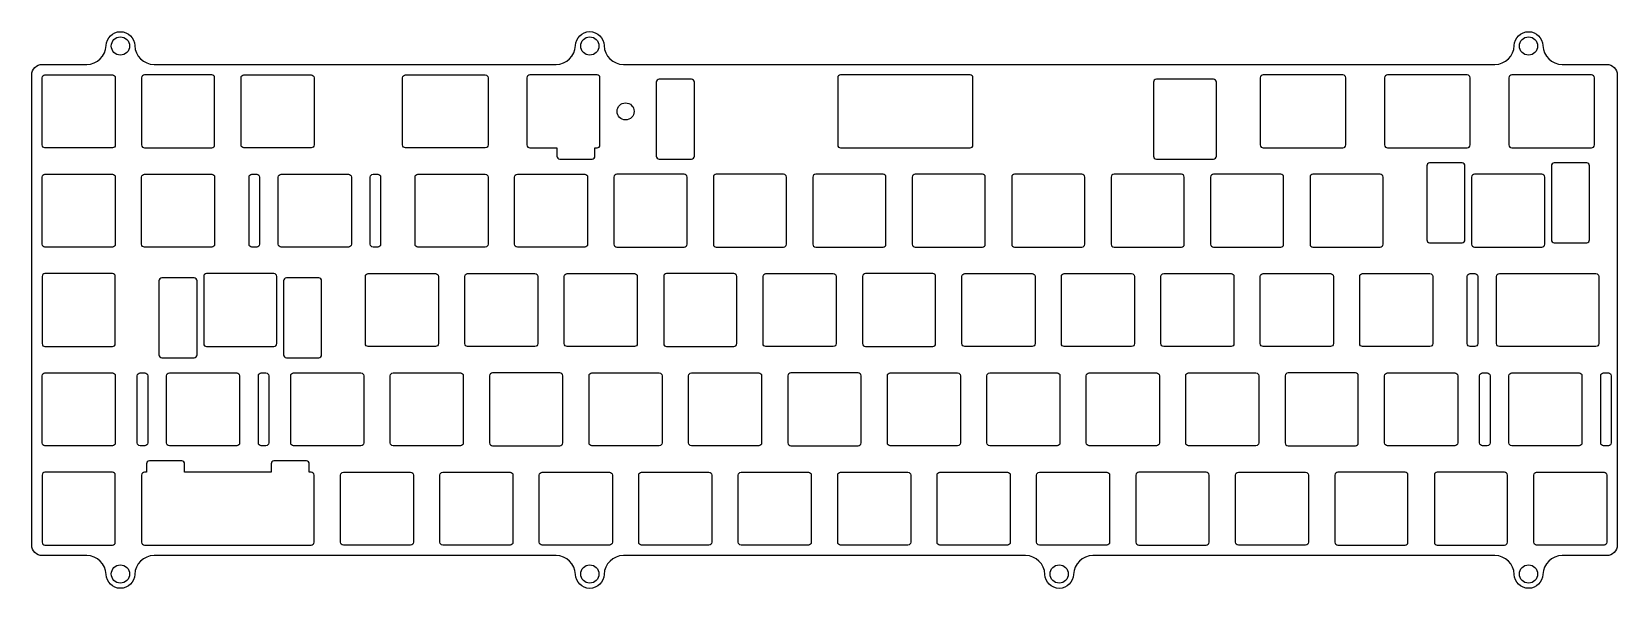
# Model space of a CAD drawing. Header units: millimetres. Extents: x -304 to -1, y -6 to 101.
import ezdxf

# ---------------------------------------------------------------- set-up
doc = ezdxf.new("R2010")
doc.units = ezdxf.units.MM
doc.layers.get('0').update_dxf_attribs({"linetype": 'CONTINUOUS'})

msp = doc.modelspace()

# ---------------------------------------------------------------- linework, layer by layer
for points in [[(-304.28, 2.52), (-304.28, 92.72, -0.414214), (-302.28, 94.72), (-293.72, 94.72, 0.406456), (-290.02, 98.33, -0.973787), (-284.53, 98.33, 0.406456), (-280.83, 94.72), (-203.81, 94.72, 0.406456), (-200.11, 98.33, -0.973787), (-194.61, 98.33, 0.406456), (-190.91, 94.72), (-23.97, 94.72, 0.406456), (-20.27, 98.33, -0.973787), (-14.78, 98.33, 0.406456), (-11.08, 94.72), (-2.52, 94.72, -0.414214), (-0.53, 92.72), (-0.53, 2.52, -0.414214), (-2.52, 0.52), (-11.08, 0.52, 0.406456), (-14.78, -3.08, -0.973787), (-20.27, -3.08, 0.406456), (-23.97, 0.52), (-100.99, 0.52, 0.406456), (-104.69, -3.08, -0.973787), (-110.19, -3.08, 0.406456), (-113.89, 0.52), (-190.91, 0.52, 0.406456), (-194.61, -3.08, -0.973787), (-200.11, -3.08, 0.406456), (-203.81, 0.52), (-280.83, 0.52, 0.406456), (-284.53, -3.08, -0.973787), (-290.02, -3.08, 0.406456), (-293.72, 0.52), (-302.28, 0.52, -0.414214)], [(-288.27, 79.28, -0.414214), (-288.82, 78.72), (-301.73, 78.72, -0.414214), (-302.28, 79.28), (-302.28, 92.17, -0.414214), (-301.73, 92.72), (-288.82, 92.72, -0.414214), (-288.27, 92.17)], [(-269.23, 79.28), (-269.23, 92.17, 0.414214), (-269.77, 92.72), (-282.67, 92.72, 0.414214), (-283.23, 92.17), (-283.23, 79.28, 0.414214), (-282.67, 78.72), (-269.77, 78.72, 0.414214)], [(-250.18, 79.28, -0.414214), (-250.73, 78.72), (-263.63, 78.72, -0.414214), (-264.17, 79.28), (-264.17, 92.17, -0.414214), (-263.63, 92.72), (-250.73, 92.72, -0.414214), (-250.18, 92.17)], [(-216.84, 79.28, -0.414214), (-217.39, 78.72), (-232.67, 78.72, -0.414214), (-233.22, 79.28), (-233.22, 92.17, -0.414214), (-232.67, 92.72), (-217.39, 92.72, -0.414214), (-216.84, 92.17)], [(-203.12, 76.58), (-196.92, 76.58, 0.414214), (-196.37, 77.12), (-196.37, 78.72), (-195.96, 78.72, 0.414214), (-195.41, 79.28), (-195.41, 92.17, 0.414214), (-195.96, 92.72), (-208.86, 92.72, 0.414214), (-209.41, 92.17), (-209.41, 79.28, 0.414214), (-208.86, 78.72), (-203.68, 78.72), (-203.68, 77.12, 0.414214)], [(-184.62, 91.32), (-184.62, 77.12, 0.414214), (-184.07, 76.58), (-177.87, 76.58, 0.414214), (-177.32, 77.12), (-177.32, 91.32, 0.414214), (-177.87, 91.87), (-184.07, 91.87, 0.414214)], [(-149.87, 92.17), (-149.87, 79.28, 0.414214), (-149.32, 78.72), (-124.52, 78.72, 0.414214), (-123.97, 79.28), (-123.97, 92.17, 0.414214), (-124.52, 92.72), (-149.32, 92.72, 0.414214)], [(-89.38, 91.32), (-89.38, 77.12, 0.414214), (-88.83, 76.58), (-77.87, 76.58, 0.414214), (-77.32, 77.12), (-77.32, 91.32, 0.414214), (-77.87, 91.87), (-88.83, 91.87, 0.414214)], [(-68.91, 92.17), (-68.91, 79.28, 0.414214), (-68.36, 78.72), (-53.08, 78.72, 0.414214), (-52.53, 79.28), (-52.53, 92.17, 0.414214), (-53.08, 92.72), (-68.36, 92.72, 0.414214)], [(-45.1, 92.17), (-45.1, 79.28, 0.414214), (-44.55, 78.72), (-29.27, 78.72, 0.414214), (-28.72, 79.28), (-28.72, 92.17, 0.414214), (-29.27, 92.72), (-44.55, 92.72, 0.414214)], [(-21.29, 92.17), (-21.29, 79.28, 0.414214), (-20.74, 78.72), (-5.46, 78.72, 0.414214), (-4.91, 79.28), (-4.91, 92.17, 0.414214), (-5.46, 92.72), (-20.74, 92.72, 0.414214)], [(-288.27, 60.23, -0.414214), (-288.82, 59.67), (-301.73, 59.67, -0.414214), (-302.28, 60.23), (-302.28, 73.12, -0.414214), (-301.73, 73.67), (-288.82, 73.67, -0.414214), (-288.27, 73.12)], [(-282.67, 59.67, -0.414214), (-283.23, 60.23), (-283.23, 73.12, -0.414214), (-282.67, 73.67), (-269.77, 73.67, -0.414214), (-269.23, 73.12), (-269.23, 60.23, -0.414214), (-269.77, 59.67)], [(-260.63, 60.23, -0.414214), (-261.18, 59.67), (-262.08, 59.67, -0.414214), (-262.63, 60.23), (-262.63, 73.12, -0.414214), (-262.08, 73.67), (-261.18, 73.67, -0.414214), (-260.63, 73.12)], [(-256.48, 59.67, -0.414214), (-257.03, 60.23), (-257.03, 73.12, -0.414214), (-256.48, 73.67), (-243.58, 73.67, -0.414214), (-243.03, 73.12), (-243.03, 60.23, -0.414214), (-243.58, 59.67)], [(-238.88, 59.67, -0.414214), (-239.43, 60.23), (-239.43, 73.12, -0.414214), (-238.88, 73.67), (-237.98, 73.67, -0.414214), (-237.43, 73.12), (-237.43, 60.23, -0.414214), (-237.98, 59.67)], [(-216.84, 60.23, -0.414214), (-217.39, 59.67), (-230.29, 59.67, -0.414214), (-230.84, 60.23), (-230.84, 73.12, -0.414214), (-230.29, 73.67), (-217.39, 73.67, -0.414214), (-216.84, 73.12)], [(-197.79, 60.23, -0.414214), (-198.34, 59.67), (-211.24, 59.67, -0.414214), (-211.79, 60.23), (-211.79, 73.12, -0.414214), (-211.24, 73.67), (-198.34, 73.67, -0.414214), (-197.79, 73.12)], [(-178.74, 60.23), (-178.74, 73.12, 0.414214), (-179.29, 73.67), (-192.19, 73.67, 0.414214), (-192.74, 73.12), (-192.74, 60.23, 0.414214), (-192.19, 59.67), (-179.29, 59.67, 0.414214)], [(-159.69, 60.23), (-159.69, 73.12, 0.414214), (-160.24, 73.67), (-173.14, 73.67, 0.414214), (-173.69, 73.12), (-173.69, 60.23, 0.414214), (-173.14, 59.67), (-160.24, 59.67, 0.414214)], [(-140.64, 60.23), (-140.64, 73.12, 0.414214), (-141.19, 73.67), (-154.09, 73.67, 0.414214), (-154.64, 73.12), (-154.64, 60.23, 0.414214), (-154.09, 59.67), (-141.19, 59.67, 0.414214)], [(-121.59, 60.23), (-121.59, 73.12, 0.414214), (-122.14, 73.67), (-135.04, 73.67, 0.414214), (-135.59, 73.12), (-135.59, 60.23, 0.414214), (-135.04, 59.67), (-122.14, 59.67, 0.414214)], [(-116.54, 73.12), (-116.54, 60.23, 0.414214), (-115.99, 59.67), (-103.09, 59.67, 0.414214), (-102.54, 60.23), (-102.54, 73.12, 0.414214), (-103.09, 73.67), (-115.99, 73.67, 0.414214)], [(-97.49, 73.12), (-97.49, 60.23, 0.414214), (-96.94, 59.67), (-84.04, 59.67, 0.414214), (-83.49, 60.23), (-83.49, 73.12, 0.414214), (-84.04, 73.67), (-96.94, 73.67, 0.414214)], [(-78.44, 73.12), (-78.44, 60.23, 0.414214), (-77.89, 59.67), (-64.99, 59.67, 0.414214), (-64.44, 60.23), (-64.44, 73.12, 0.414214), (-64.99, 73.67), (-77.89, 73.67, 0.414214)], [(-59.39, 73.12), (-59.39, 60.23, 0.414214), (-58.84, 59.67), (-45.94, 59.67, 0.414214), (-45.39, 60.23), (-45.39, 73.12, 0.414214), (-45.94, 73.67), (-58.84, 73.67, 0.414214)], [(-37.02, 75.28), (-37.02, 61.08, 0.414214), (-36.47, 60.53), (-30.27, 60.53, 0.414214), (-29.72, 61.08), (-29.72, 75.28, 0.414214), (-30.27, 75.83), (-36.47, 75.83, 0.414214)], [(-14.43, 60.23), (-14.43, 73.12, 0.414214), (-14.98, 73.67), (-27.88, 73.67, 0.414214), (-28.43, 73.12), (-28.43, 60.23, 0.414214), (-27.88, 59.67), (-14.98, 59.67, 0.414214)], [(-6.39, 75.83), (-12.59, 75.83, 0.414214), (-13.14, 75.28), (-13.14, 61.08, 0.414214), (-12.59, 60.53), (-6.39, 60.53, 0.414214), (-5.84, 61.08), (-5.84, 75.28, 0.414214)], [(-288.27, 41.17), (-288.27, 54.08, 0.414214), (-288.82, 54.62), (-301.73, 54.62, 0.414214), (-302.28, 54.08), (-302.28, 41.17, 0.414214), (-301.73, 40.62), (-288.82, 40.62, 0.414214)], [(-279.91, 53.23), (-279.91, 39.02, 0.414214), (-279.36, 38.48), (-273.16, 38.48, 0.414214), (-272.61, 39.02), (-272.61, 53.23, 0.414214), (-273.16, 53.78), (-279.36, 53.78, 0.414214)], [(-257.32, 41.17), (-257.32, 54.08, 0.414214), (-257.87, 54.62), (-270.77, 54.62, 0.414214), (-271.32, 54.08), (-271.32, 41.17, 0.414214), (-270.77, 40.62), (-257.87, 40.62, 0.414214)], [(-256.03, 53.23), (-256.03, 39.02, 0.414214), (-255.48, 38.48), (-249.28, 38.48, 0.414214), (-248.73, 39.02), (-248.73, 53.23, 0.414214), (-249.28, 53.78), (-255.48, 53.78, 0.414214)], [(-226.36, 41.17, -0.414214), (-226.91, 40.62), (-239.81, 40.62, -0.414214), (-240.36, 41.17), (-240.36, 54.08, -0.414214), (-239.81, 54.62), (-226.91, 54.62, -0.414214), (-226.36, 54.08)], [(-207.31, 41.17, -0.414214), (-207.86, 40.62), (-220.76, 40.62, -0.414214), (-221.31, 41.17), (-221.31, 54.08, -0.414214), (-220.76, 54.62), (-207.86, 54.62, -0.414214), (-207.31, 54.08)], [(-188.26, 41.17, -0.414214), (-188.81, 40.62), (-201.71, 40.62, -0.414214), (-202.26, 41.17), (-202.26, 54.08, -0.414214), (-201.71, 54.62), (-188.81, 54.62, -0.414214), (-188.26, 54.08)], [(-169.21, 41.17), (-169.21, 54.08, 0.414214), (-169.76, 54.62), (-182.66, 54.62, 0.414214), (-183.21, 54.08), (-183.21, 41.17, 0.414214), (-182.66, 40.62), (-169.76, 40.62, 0.414214)], [(-150.16, 41.17, -0.414214), (-150.71, 40.62), (-163.61, 40.62, -0.414214), (-164.16, 41.17), (-164.16, 54.08, -0.414214), (-163.61, 54.62), (-150.71, 54.62, -0.414214), (-150.16, 54.08)], [(-131.11, 41.17), (-131.11, 54.08, 0.414214), (-131.66, 54.62), (-144.56, 54.62, 0.414214), (-145.11, 54.08), (-145.11, 41.17, 0.414214), (-144.56, 40.62), (-131.66, 40.62, 0.414214)], [(-125.51, 40.62, -0.414214), (-126.06, 41.17), (-126.06, 54.08, -0.414214), (-125.51, 54.62), (-112.61, 54.62, -0.414214), (-112.06, 54.08), (-112.06, 41.17, -0.414214), (-112.61, 40.62)], [(-93.01, 41.17, -0.414214), (-93.56, 40.62), (-106.46, 40.62, -0.414214), (-107.01, 41.17), (-107.01, 54.08, -0.414214), (-106.46, 54.62), (-93.56, 54.62, -0.414214), (-93.01, 54.08)], [(-73.96, 41.17, -0.414214), (-74.51, 40.62), (-87.41, 40.62, -0.414214), (-87.96, 41.17), (-87.96, 54.08, -0.414214), (-87.41, 54.62), (-74.51, 54.62, -0.414214), (-73.96, 54.08)], [(-54.91, 41.17, -0.414214), (-55.46, 40.62), (-68.36, 40.62, -0.414214), (-68.91, 41.17), (-68.91, 54.08, -0.414214), (-68.36, 54.62), (-55.46, 54.62, -0.414214), (-54.91, 54.08)], [(-35.86, 41.17, -0.414214), (-36.41, 40.62), (-49.31, 40.62, -0.414214), (-49.86, 41.17), (-49.86, 54.08, -0.414214), (-49.31, 54.62), (-36.41, 54.62, -0.414214), (-35.86, 54.08)], [(-27.27, 41.17, -0.414214), (-27.82, 40.62), (-28.72, 40.62, -0.414214), (-29.27, 41.17), (-29.27, 54.08, -0.414214), (-28.72, 54.62), (-27.82, 54.62, -0.414214), (-27.27, 54.08)], [(-4.07, 41.17, -0.414214), (-4.62, 40.62), (-23.12, 40.62, -0.414214), (-23.67, 41.17), (-23.67, 54.08, -0.414214), (-23.12, 54.62), (-4.62, 54.62, -0.414214), (-4.07, 54.08)], [(-288.27, 22.13, -0.414214), (-288.82, 21.57), (-301.73, 21.57, -0.414214), (-302.28, 22.13), (-302.28, 35.02, -0.414214), (-301.73, 35.57), (-288.82, 35.57, -0.414214), (-288.27, 35.02)], [(-282.06, 22.13, -0.414214), (-282.61, 21.57), (-283.51, 21.57, -0.414214), (-284.06, 22.13), (-284.06, 35.02, -0.414214), (-283.51, 35.57), (-282.61, 35.57, -0.414214), (-282.06, 35.02)], [(-264.46, 22.13, -0.414214), (-265.01, 21.57), (-277.91, 21.57, -0.414214), (-278.46, 22.13), (-278.46, 35.02, -0.414214), (-277.91, 35.57), (-265.01, 35.57, -0.414214), (-264.46, 35.02)], [(-258.86, 22.13, -0.414214), (-259.41, 21.57), (-260.31, 21.57, -0.414214), (-260.86, 22.13), (-260.86, 35.02, -0.414214), (-260.31, 35.57), (-259.41, 35.57, -0.414214), (-258.86, 35.02)], [(-240.65, 22.13, -0.414214), (-241.2, 21.57), (-254.1, 21.57, -0.414214), (-254.65, 22.13), (-254.65, 35.02, -0.414214), (-254.1, 35.57), (-241.2, 35.57, -0.414214), (-240.65, 35.02)], [(-235.05, 21.57, -0.414214), (-235.6, 22.13), (-235.6, 35.02, -0.414214), (-235.05, 35.57), (-222.15, 35.57, -0.414214), (-221.6, 35.02), (-221.6, 22.13, -0.414214), (-222.15, 21.57)], [(-202.55, 22.13), (-202.55, 35.02, 0.414214), (-203.1, 35.57), (-216, 35.57, 0.414214), (-216.55, 35.02), (-216.55, 22.13, 0.414214), (-216, 21.57), (-203.1, 21.57, 0.414214)], [(-183.5, 22.13, -0.414214), (-184.05, 21.57), (-196.95, 21.57, -0.414214), (-197.5, 22.13), (-197.5, 35.02, -0.414214), (-196.95, 35.57), (-184.05, 35.57, -0.414214), (-183.5, 35.02)], [(-164.45, 22.13, -0.414214), (-165, 21.57), (-177.9, 21.57, -0.414214), (-178.45, 22.13), (-178.45, 35.02, -0.414214), (-177.9, 35.57), (-165, 35.57, -0.414214), (-164.45, 35.02)], [(-145.4, 22.13), (-145.4, 35.02, 0.414214), (-145.95, 35.57), (-158.85, 35.57, 0.414214), (-159.4, 35.02), (-159.4, 22.13, 0.414214), (-158.85, 21.57), (-145.95, 21.57, 0.414214)], [(-126.35, 22.13, -0.414214), (-126.9, 21.57), (-139.8, 21.57, -0.414214), (-140.35, 22.13), (-140.35, 35.02, -0.414214), (-139.8, 35.57), (-126.9, 35.57, -0.414214), (-126.35, 35.02)], [(-107.3, 22.13, -0.414214), (-107.85, 21.57), (-120.75, 21.57, -0.414214), (-121.3, 22.13), (-121.3, 35.02, -0.414214), (-120.75, 35.57), (-107.85, 35.57, -0.414214), (-107.3, 35.02)], [(-88.25, 22.13, -0.414214), (-88.8, 21.57), (-101.7, 21.57, -0.414214), (-102.25, 22.13), (-102.25, 35.02, -0.414214), (-101.7, 35.57), (-88.8, 35.57, -0.414214), (-88.25, 35.02)], [(-69.2, 22.13, -0.414214), (-69.75, 21.57), (-82.65, 21.57, -0.414214), (-83.2, 22.13), (-83.2, 35.02, -0.414214), (-82.65, 35.57), (-69.75, 35.57, -0.414214), (-69.2, 35.02)], [(-50.15, 22.13), (-50.15, 35.02, 0.414214), (-50.7, 35.57), (-63.6, 35.57, 0.414214), (-64.15, 35.02), (-64.15, 22.13, 0.414214), (-63.6, 21.57), (-50.7, 21.57, 0.414214)], [(-31.1, 22.13, -0.414214), (-31.65, 21.57), (-44.55, 21.57, -0.414214), (-45.1, 22.13), (-45.1, 35.02, -0.414214), (-44.55, 35.57), (-31.65, 35.57, -0.414214), (-31.1, 35.02)], [(-24.89, 22.13, -0.414214), (-25.44, 21.57), (-26.34, 21.57, -0.414214), (-26.89, 22.13), (-26.89, 35.02, -0.414214), (-26.34, 35.57), (-25.44, 35.57, -0.414214), (-24.89, 35.02)], [(-7.29, 22.13, -0.414214), (-7.84, 21.57), (-20.74, 21.57, -0.414214), (-21.29, 22.13), (-21.29, 35.02, -0.414214), (-20.74, 35.57), (-7.84, 35.57, -0.414214), (-7.29, 35.02)], [(-1.69, 22.13, -0.414214), (-2.24, 21.57), (-3.14, 21.57, -0.414214), (-3.69, 22.13), (-3.69, 35.02, -0.414214), (-3.14, 35.57), (-2.24, 35.57, -0.414214), (-1.69, 35.02)], [(-275.54, 18.67), (-281.74, 18.67, 0.414214), (-282.29, 18.12), (-282.29, 16.52), (-282.67, 16.52, 0.414214), (-283.23, 15.97), (-283.23, 3.08, 0.414214), (-282.67, 2.52), (-250.73, 2.52, 0.414214), (-250.18, 3.08), (-250.18, 15.97, 0.414214), (-250.73, 16.52), (-251.11, 16.52), (-251.11, 18.12, 0.414214), (-251.66, 18.67), (-257.86, 18.67, 0.414214), (-258.41, 18.12), (-258.41, 16.52), (-274.99, 16.52), (-274.99, 18.12, 0.414214)], [(-288.27, 3.08), (-288.27, 15.97, 0.414214), (-288.82, 16.52), (-301.73, 16.52, 0.414214), (-302.28, 15.97), (-302.28, 3.08, 0.414214), (-301.73, 2.52), (-288.82, 2.52, 0.414214)], [(-231.13, 3.08, -0.414214), (-231.68, 2.52), (-244.57, 2.52, -0.414214), (-245.12, 3.08), (-245.12, 15.97, -0.414214), (-244.57, 16.52), (-231.68, 16.52, -0.414214), (-231.13, 15.97)], [(-212.08, 3.08, -0.414214), (-212.63, 2.52), (-225.53, 2.52, -0.414214), (-226.08, 3.08), (-226.08, 15.97, -0.414214), (-225.53, 16.52), (-212.63, 16.52, -0.414214), (-212.08, 15.97)], [(-193.03, 3.08, -0.414214), (-193.58, 2.52), (-206.48, 2.52, -0.414214), (-207.03, 3.08), (-207.03, 15.97, -0.414214), (-206.48, 16.52), (-193.58, 16.52, -0.414214), (-193.03, 15.97)], [(-173.98, 3.08, -0.414214), (-174.53, 2.52), (-187.43, 2.52, -0.414214), (-187.98, 3.08), (-187.98, 15.97, -0.414214), (-187.43, 16.52), (-174.53, 16.52, -0.414214), (-173.98, 15.97)], [(-154.93, 3.08, -0.414214), (-155.47, 2.52), (-168.38, 2.52, -0.414214), (-168.93, 3.08), (-168.93, 15.97, -0.414214), (-168.38, 16.52), (-155.47, 16.52, -0.414214), (-154.93, 15.97)], [(-135.88, 3.08, -0.414214), (-136.42, 2.52), (-149.32, 2.52, -0.414214), (-149.87, 3.08), (-149.87, 15.97, -0.414214), (-149.32, 16.52), (-136.42, 16.52, -0.414214), (-135.88, 15.97)], [(-116.82, 3.08, -0.414214), (-117.37, 2.52), (-130.28, 2.52, -0.414214), (-130.83, 3.08), (-130.83, 15.97, -0.414214), (-130.28, 16.52), (-117.37, 16.52, -0.414214), (-116.82, 15.97)], [(-97.78, 3.08, -0.414214), (-98.33, 2.52), (-111.23, 2.52, -0.414214), (-111.78, 3.08), (-111.78, 15.97, -0.414214), (-111.23, 16.52), (-98.33, 16.52, -0.414214), (-97.78, 15.97)], [(-78.73, 3.08), (-78.73, 15.97, 0.414214), (-79.28, 16.52), (-92.18, 16.52, 0.414214), (-92.73, 15.97), (-92.73, 3.08, 0.414214), (-92.18, 2.52), (-79.28, 2.52, 0.414214)], [(-59.68, 3.08, -0.414214), (-60.23, 2.52), (-73.12, 2.52, -0.414214), (-73.67, 3.08), (-73.67, 15.97, -0.414214), (-73.12, 16.52), (-60.23, 16.52, -0.414214), (-59.68, 15.97)], [(-40.62, 3.08), (-40.62, 15.97, 0.414214), (-41.17, 16.52), (-54.07, 16.52, 0.414214), (-54.62, 15.97), (-54.62, 3.08, 0.414214), (-54.07, 2.52), (-41.17, 2.52, 0.414214)], [(-21.57, 3.08), (-21.57, 15.97, 0.414214), (-22.12, 16.52), (-35.02, 16.52, 0.414214), (-35.57, 15.97), (-35.57, 3.08, 0.414214), (-35.02, 2.52), (-22.12, 2.52, 0.414214)], [(-2.52, 3.08, -0.414214), (-3.07, 2.52), (-15.97, 2.52, -0.414214), (-16.52, 3.08), (-16.52, 15.97, -0.414214), (-15.97, 16.52), (-3.07, 16.52, -0.414214), (-2.52, 15.97)]]:
    msp.add_lwpolyline(points, format="xyb", close=True)
for centre, radius in [((-287.28, 98.25), 1.75), ((-197.36, 98.25), 1.75), ((-17.53, 98.25), 1.75), ((-190.5, 85.72), 1.63), ((-287.28, -3), 1.75), ((-197.36, -3), 1.75), ((-107.44, -3), 1.75), ((-17.53, -3), 1.75)]:
    msp.add_circle(centre, radius)

doc.saveas('drawing.dxf')
